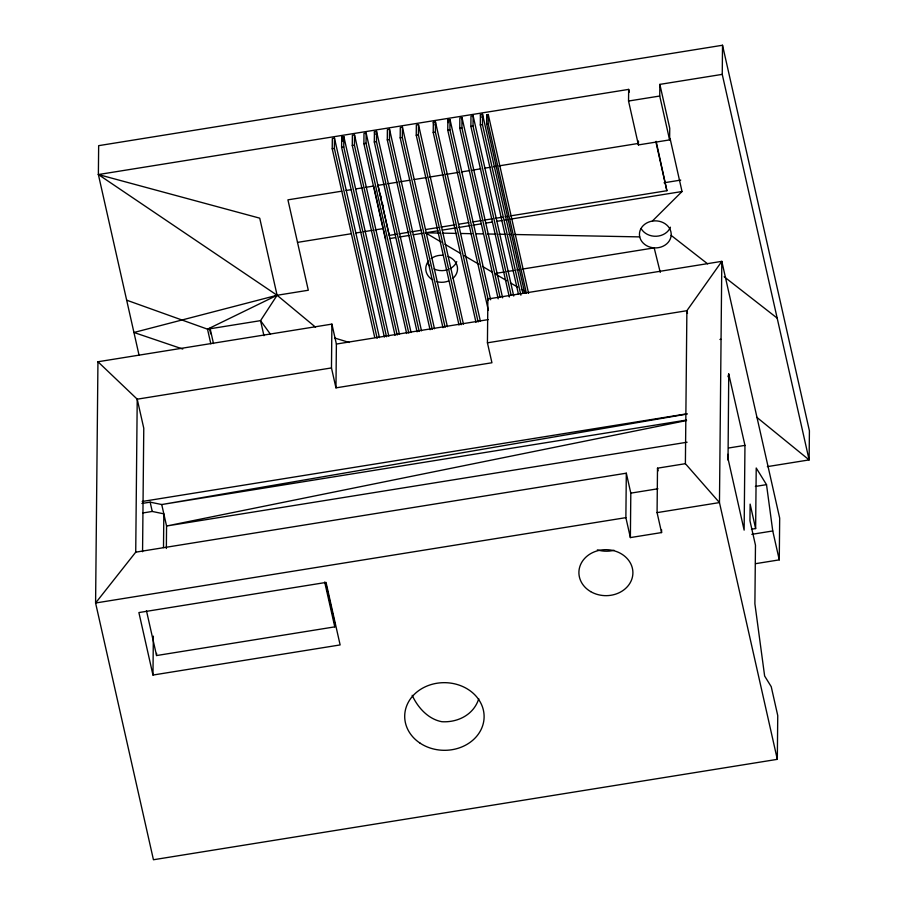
<?xml version="1.0" encoding="UTF-8"?>
<svg xmlns="http://www.w3.org/2000/svg" width="905" height="905" viewBox="0 0 905 905"><rect width="100%" height="100%" fill="white"/><g stroke="black" fill="none" stroke-linecap="round" stroke-linejoin="round"><path stroke-width="1.36" d="M374.727 337.407L332.226 148.771L332.327 138.488L334.477 138.148L379.421 337.622M377.147 338.266L334.375 148.42L334.477 138.148M384.376 337.101L341.604 147.255L341.705 136.983L343.855 136.632L388.799 336.117M386.526 336.762L343.753 146.915L343.855 136.632M397.205 335.042L354.432 145.196L354.534 134.913L352.384 135.264L352.283 145.535L395.055 335.382M408.811 333.176L366.039 143.329L366.14 133.046L363.991 133.397L363.889 143.669L406.662 333.515M419.23 331.49L376.457 141.644L376.559 131.372L374.41 131.711L374.308 141.995L417.081 331.841M430.067 329.748L387.295 139.902L387.385 129.63L389.535 129.279L434.479 328.753M432.217 329.409L389.444 139.562L389.535 129.279M442.964 327.678L400.191 137.832L400.293 127.548L402.442 127.209L447.387 326.682M445.113 327.327L402.34 137.481L402.442 127.209M459.016 325.087L416.243 135.241L416.345 124.969L418.495 124.619L463.428 324.103M461.165 324.748L418.393 134.902L418.495 124.619M475.996 322.361L433.224 132.515L433.325 122.232L435.475 121.892L480.419 321.365M478.145 322.01L435.373 132.164L435.475 121.892M488.361 310.392L447.76 130.173L447.862 119.89L450.011 119.551L490.612 299.77M488.338 300.415L449.909 129.822L450.011 119.551M498.191 298.831L459.763 128.239L459.853 117.967L462.002 117.616L502.614 297.835M500.035 297.112L461.912 127.899L462.002 117.616M509.323 297.032L470.883 126.451L470.985 116.168L473.134 115.829L513.735 296.048M511.155 295.313L473.032 126.1L473.134 115.829M518.441 294.148L480.317 124.935L480.408 114.652L482.557 114.313L522.852 293.152M520.895 295.177L482.467 124.585L482.557 114.313M524.753 293.13L486.63 123.917L486.709 114.765L488.27 114.516L528.577 293.356M526.393 293.22L488.18 123.668L488.27 114.516M510.635 215.865L666.883 190.717L656.148 141.327M625.875 517.649L95.591 603.001L135.727 552.163L626.317 473.191L625.875 517.649L630.378 537.581L661.566 532.57L657.075 512.626L719.464 502.58L685.39 463.688L686.884 310.709L721.817 261.353L719.464 502.58L777.316 759.34L153.443 859.75L95.591 603.001L97.944 361.762L331.897 324.114L336.389 344.047L335.959 387.86L491.935 362.758L487.433 342.814L487.863 299.001L721.817 261.353L779.68 518.113L779.273 559.867L755.539 563.679M728.74 373.991L728.039 458.688L744.136 530.126L744.962 445.373L728.74 373.991L727.982 376.695M139.008 354.986L98.374 174.541L98.656 145.66L722.529 45.25L809.409 430.791L809.127 459.91L767.35 466.629M135.727 552.163L137.221 399.184L97.944 361.762M142.56 551.722L143.771 428.223L137.221 399.184L331.468 367.928L331.897 324.114M152.968 675.051L138.895 612.561L326.049 582.435L340.133 644.926L152.968 675.051L153.352 636.158M325.63 582.831L334.816 623.59L334.782 626.86L156.565 655.548L156.588 653.365M163.5 547.582L163.828 513.848L152.244 511.449L142.628 512.999M166.35 548.498L166.565 526.009L161.735 504.538L150.151 502.151L141.904 503.474M630.378 537.581L630.808 493.135L626.317 473.191M657.075 512.626L657.505 468.179L685.39 463.688M661.566 532.57L661.589 529.787M756.614 417.148L809.127 459.91L722.247 74.368L722.529 45.25M727.835 459.921L727.892 454.299M751.444 529.244L755.63 528.565L756.218 468.009L766.512 484.65L772.757 530.964L779.273 559.867M777.316 759.34L777.746 715.583L771.23 686.68L764.635 676.012L754.894 603.771L755.471 545.206L749.951 520.748L750.121 504.108L755.63 528.565M722.247 74.368L659.858 84.38L669.745 128.25L669.61 139.902L638.421 144.913L628.534 101.032L628.67 89.391L98.374 174.541L277.1 295.268L315.494 327.135M638.421 144.913L638.466 141.033M669.61 139.902L659.734 96.032L659.858 84.38M478.768 698.762C473.734 714.712 457.828 722.676 441.878 721.715C428.201 719.192 417.771 707.529 412.182 695.323M98.374 174.541L259.724 218.162L277.1 295.268L260.55 320.642L263.943 335.71M652.335 221.092L682.031 191.521L670.051 138.341M341.886 191.159L287.926 199.847L308.3 290.245L277.1 295.268L207.517 329.171L126.666 300.177M277.1 295.268L133.951 332.486L182.753 349.036M686.556 420.531L166.565 526.009L687.11 442.217M687.019 414.049L161.735 504.538L686.454 420.078M332.226 148.771L334.375 148.42M341.604 147.255L343.753 146.915M352.283 145.535L354.432 145.196M363.889 143.669L366.039 143.329M374.308 141.995L376.457 141.644M387.295 139.902L389.444 139.562M400.191 137.832L402.34 137.481M416.243 135.241L418.393 134.902M433.224 132.515L435.373 132.164M447.76 130.173L449.909 129.822M459.763 128.239L461.912 127.899M470.883 126.451L473.032 126.1M480.317 124.935L482.467 124.585M486.63 123.917L488.18 123.668M346.038 190.491L351.57 189.597M355.722 188.93L362.645 187.821M365.405 187.369L373.708 186.034L383.29 228.58L374.998 229.915M377.883 185.367L384.84 184.247M387.623 183.794L397.363 182.233M400.146 181.781L409.886 180.208M414.06 179.541L426.572 177.527M429.355 177.075L443.269 174.835M446.052 174.394L458.575 172.38M461.358 171.927L469.706 170.581M472.489 170.14L480.838 168.794M485.012 168.126L490.578 167.221M493.361 166.78L496.144 166.328M498.927 165.886L638.048 143.488M664.055 182.776L680.752 180.095M297.507 242.382L351.468 233.705M355.62 233.026L361.163 232.144M363.923 231.691L372.227 230.356M396.243 234.271L389.263 235.402L377.894 184.948M399.026 233.829L408.8 232.257M411.583 231.804L421.345 230.232M425.531 229.565L438.088 227.54M440.882 227.087L454.83 224.847M459.016 224.169L468.779 222.596M472.964 221.929L481.336 220.582M484.13 220.13L492.501 218.784M495.295 218.331L502.264 217.211M505.058 216.759L507.841 216.306M389.806 238.547L395.304 237.664M399.422 237.008L409.026 235.458M413.144 234.791L422.748 233.252M441.267 242.099L425.497 232.811L438.043 230.786M442.228 230.119L456.165 227.868M458.959 227.427L470.114 225.628M472.896 225.175L481.268 223.829M485.453 223.162L492.422 222.03M496.596 221.363L502.173 220.469M504.967 220.017L507.75 219.564M510.544 219.123L682.031 191.521M496.008 273.333L504.334 271.998M507.105 271.545L514.051 270.437M516.823 269.984L519.594 269.543M522.377 269.09L654.179 247.88L660.265 272.394M336.389 344.047L488.18 319.623M487.433 342.814L686.884 310.709L687.495 313.435M142.232 501.483L687.019 413.8M728.683 447.986L744.962 445.373M630.808 493.135L657.935 488.768M755.381 486.438L766.512 484.65M751.817 534.335L772.757 530.964M628.534 101.032L659.734 96.032M719.939 339.466L720.923 339.318M425.497 232.811L439.592 233.071M442.409 233.128L456.505 233.4M460.736 233.479L472.003 233.694M476.234 233.773L483.281 233.909M487.512 233.988L495.963 234.146M498.791 234.203L505.838 234.338M508.655 234.395L511.472 234.452M514.289 234.497L639.733 236.895M334.511 337.984L349.319 342.486M444.898 244.248L460.668 253.536M464.299 255.685L478.858 264.26M482.489 266.409L492.196 272.134M495.838 274.272L506.777 280.72M510.42 282.88L517.717 287.179M521.359 289.329L525.002 291.478M671.171 235.402A15.883 13.53 0.6 0 1 646.419 245.56A15.883 13.53 0.6 0 1 648.399 222.189A15.883 13.53 0.6 0 1 671.171 235.402L707.608 263.83M724.17 276.76L777.18 318.119M270.482 334.273L260.55 320.642L207.517 329.171L210.82 343.798M655.831 141.621L666.883 190.717M628.67 89.391L629.292 92.129M657.505 468.179L658.105 470.838M486.709 114.765L487.331 117.514M480.408 114.652L481.03 117.401M447.862 119.89L448.484 122.65M433.325 122.232L433.948 124.981M376.559 131.372L421.504 330.845M374.41 131.711L375.032 134.472M380.677 195.559L381.288 198.286M382.521 203.738L383.132 206.464M366.14 133.046L411.074 332.52M383.596 229.904L385.688 239.214M354.534 134.913L399.478 334.398M341.705 136.983L342.633 141.112M331.468 367.928L335.959 387.86M324.68 582.028L334.782 626.86M210.096 328.481L213.49 343.549M209.462 328.323L210.707 333.832M150.151 502.151L152.244 511.449M146.463 610.717L156.565 655.548M614.02 550.285A27.003 22.998 0.6 0 1 597.345 549.878M448.133 256.443A15.883 13.53 0.6 0 1 453.043 278.231M448.586 280.969A15.883 13.53 0.6 0 1 436.448 281.546M432.737 279.95A15.883 13.53 0.6 0 1 428.506 261.149M431.255 258.513A15.883 13.53 0.6 0 1 442.794 255.289M456.765 261.602A15.883 13.53 0.6 0 1 449.909 268.762M447.421 269.781A15.883 13.53 0.6 0 1 434.027 268.921M429.751 265.946A15.883 13.53 0.6 0 1 427.477 262.993M670.447 227.212A15.883 13.53 0.6 0 1 656.374 236.25A15.883 13.53 0.6 0 1 641.147 228.603M420.112 743.175A39.707 33.824 0.6 0 0 483.756 721.138A39.707 33.824 0.6 0 0 429.366 685.142A39.707 33.824 0.6 0 0 420.112 743.175M590.626 591.587A27.003 22.998 0.6 0 0 632.821 574.528A27.003 22.998 0.6 0 0 594.268 551.88A27.003 22.998 0.6 0 0 590.626 591.587"/></g></svg>
